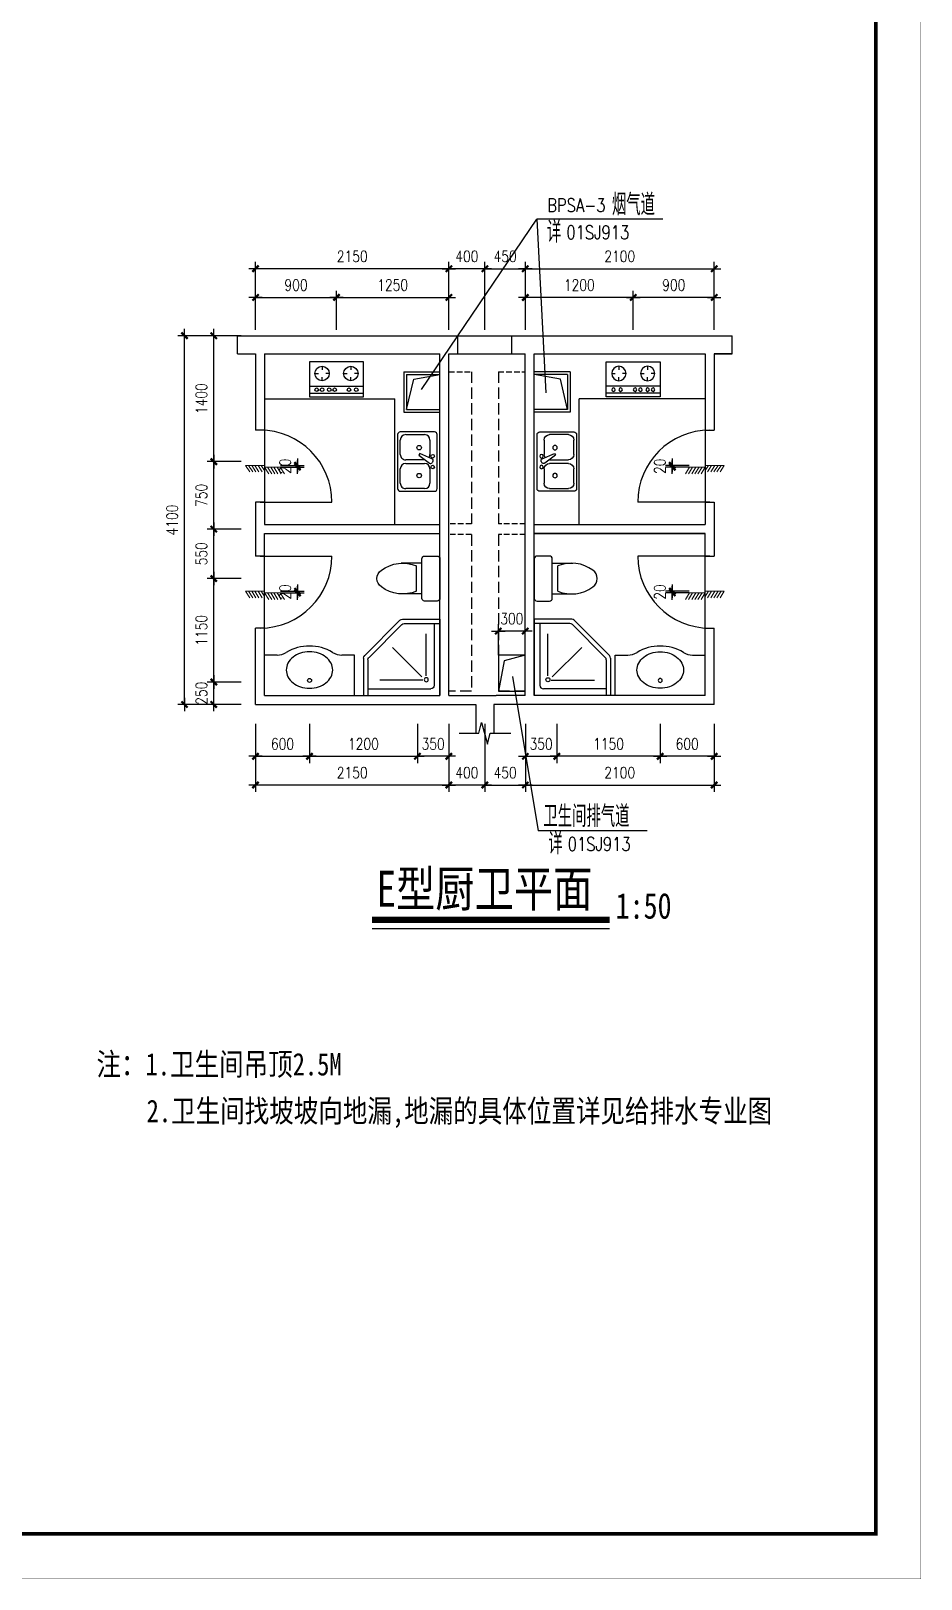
# Model space of a CAD drawing. Extents: x -357449 to -117302, y 127569 to 244935.
# Drawn here: x -258335 to -238541, y 160776 to 195196 of the extents above; entities that cross this region are included whole.
import ezdxf
from ezdxf.enums import TextEntityAlignment as Align

# ---------------------------------------------------------------- set-up
doc = ezdxf.new("R2010")
doc.units = 0
doc.header["$MEASUREMENT"] = 0
doc.linetypes.add('DASH', pattern=[0.35, 0.25, -0.1])
doc.layers.get('0').update_dxf_attribs({"linetype": 'CONTINUOUS'})
doc.layers.get('DEFPOINTS').update_dxf_attribs({"linetype": 'CONTINUOUS'})
for name, color, linetype in [('1', 8, 'CONTINUOUS'), ('EQUIPMENT', 3, 'CONTINUOUS'), ('FF', 3, 'CONTINUOUS'), ('FUR', 3, 'CONTINUOUS'), ('LG', 11, 'CONTINUOUS'), ('PUB_DIM', 123, 'CONTINUOUS'), ('PUB_TEXT', 7, 'CONTINUOUS'), ('WALL', 1, 'CONTINUOUS'), ('WINDOW', 4, 'CONTINUOUS'), ('WINDOWS', 4, 'CONTINUOUS'), ('剪力墙', 4, 'CONTINUOUS'), ('阳台', 4, 'CONTINUOUS')]:
    doc.layers.add(name, color=color, linetype=linetype)
doc.layers.add('AXIS', color=3, linetype='CONTINUOUS', lineweight=9)
doc.styles.add('_HZTXT', font='txt.shx', dxfattribs={"bigfont": 'fs.shx'})
doc.styles.add('DIM_FONT', font='SIMPLEX.shx', dxfattribs={"width": 0.8})
doc.styles.add('H1', font='SimSun.ttf')
doc.dimstyles.get("Standard").update_dxf_attribs({"dimtxt": 375, "dimasz": 1, "dimexe": 150, "dimexo": 0, "dimgap": 200, "dimtad": 1, "dimdec": 0, "dimzin": 0, "dimdsep": 46, "dimtxsty": 'DIM_FONT', "dimblk1": '_DIMX', "dimblk2": '_DIMX', "dimsah": 1, "dimcen": 200, "dimclrd": 256, "dimclre": 256, "dimclrt": 4, "dimadec": 0, "dimazin": 0, "dimtfac": 1, "dimtdec": 0, "dimtix": 1, "dimtmove": 2, "dimatfit": 3, "dimldrblk": '_DIMX', "dimfxl": 0, "dimtolj": 1, "dimtzin": 0, "dimarcsym": 0})

# ---------------------------------------------------------------- blocks, each defined once
blk = doc.blocks.new('_DIMX')
blk.add_line((-150, 0), (150, 0))
at = {"const_width": 50}
blk.add_lwpolyline([(-70, -70), (70, 70)], dxfattribs=at)
blk = doc.blocks.new('*D392')
at = {"linetype": 'ByBlock'}
for p, q in [((-270926, 134914), (-270926, 136423)), ((-266726, 134914), (-266726, 136423)), ((-270925, 136273), (-266727, 136273))]:
    blk.add_line(p, q, dxfattribs=at)
at = {"layer": 'DEFPOINTS', "color": 0, "linetype": 'ByBlock'}
for p in [(-266726, 136273), (-270926, 134914), (-266726, 134914)]:
    blk.add_point(p, dxfattribs=at)
at = {"linetype": 'ByBlock', "rotation": 180}
blk.add_blockref('_DIMX', (-270926, 136273), dxfattribs=at)
at = {"linetype": 'ByBlock'}
blk.add_blockref('_DIMX', (-266726, 136273), dxfattribs=at)
at = {"color": 4, "linetype": 'ByBlock', "insert": (-268826, 136548), "char_height": 250, "attachment_point": 5, "style": 'DIM_FONT'}
blk.add_mtext('\\A1;2100', dxfattribs=at)
blk = doc.blocks.new('*D393')
at = {"linetype": 'ByBlock'}
for p, q in [((-270226, 126153), (-270226, 125282)), ((-267926, 126153), (-267926, 125282)), ((-267927, 125432), (-270225, 125432))]:
    blk.add_line(p, q, dxfattribs=at)
at = {"layer": 'DEFPOINTS', "color": 0, "linetype": 'ByBlock'}
for p in [(-270226, 126153), (-267926, 126153), (-270226, 125432)]:
    blk.add_point(p, dxfattribs=at)
at = {"linetype": 'ByBlock', "rotation": 180}
blk.add_blockref('_DIMX', (-270226, 125432), dxfattribs=at)
at = {"linetype": 'ByBlock'}
blk.add_blockref('_DIMX', (-267926, 125432), dxfattribs=at)
at = {"color": 4, "linetype": 'ByBlock', "insert": (-269076, 125707), "char_height": 250, "attachment_point": 5, "style": 'DIM_FONT'}
blk.add_mtext('\\A1;1150', dxfattribs=at)
blk = doc.blocks.new('A$C571F03B5')
for p, q in [((0, 470), (0, 30)), ((170, 500), (30, 500)), ((200, 30), (200, 470)), ((200, 420), (430, 420)), ((260, 110), (260, 390)), ((30, 0), (170, 0)), ((200, 80), (430, 80))]:
    blk.add_line(p, q)
for centre, radius, start, end in [((30, 470), 30, 90, 180), ((170, 470), 30, 0, 90), ((413, 23), 398, 53.3619, 112.5495), ((590, 250), 110, 303.4509, 56.5491), ((30, 30), 30, 180, 270), ((170, 30), 30, 270, 0), ((413, 477), 398, 247.4505, 306.6381)]:
    blk.add_arc(centre, radius, start, end)
at = {"style": 'DIM_FONT', "text_generation_flag": 4, "width": 0.8, "flags": 9}
for tag in ['YSIZE', 'XSIZE']:
    blk.add_attdef(tag, (0, 250), '', height=0.5, rotation=90, dxfattribs=at)
blk = doc.blocks.new('A$C54757736')
for p, q in [((0, 410), (0, 30)), ((630, 440), (30, 440)), ((90, 360), (250, 360)), ((299, 382), (241, 246)), ((259, 236), (347, 355)), ((328, 393), (342, 385)), ((410, 360), (570, 360)), ((660, 30), (660, 410)), ((30, 90), (30, 300)), ((241, 246), (259, 236)), ((310, 299), (310, 90)), ((350, 90), (350, 300)), ((630, 300), (630, 90)), ((250, 30), (90, 30)), ((570, 30), (410, 30)), ((30, 0), (630, 0))]:
    blk.add_line(p, q)
for centre, radius in [((270, 390), 20), ((390, 390), 20), ((175, 240), 25), ((485, 240), 25)]:
    blk.add_circle(centre, radius)
for centre, radius, start, end in [((30, 410), 30, 90, 180), ((90, 300), 60, 90, 180), ((250, 300), 60, 56.607, 90), ((318, 375), 20, 60, 159.4623), ((332, 367), 20, 320.5377, 60), ((410, 300), 60, 90, 180), ((570, 300), 60, 360, 90), ((630, 410), 30, 360, 90), ((30, 30), 30, 180, 270), ((90, 90), 60, 180, 270), ((250, 90), 60, 270, 360), ((410, 90), 60, 180, 270), ((570, 90), 60, 270, 360), ((630, 30), 30, 270, 360)]:
    blk.add_arc(centre, radius, start, end)
blk = doc.blocks.new('*D394')
at = {"linetype": 'ByBlock'}
for p, q in [((-270926, 126153), (-270926, 124644)), ((-266726, 126153), (-266726, 124644)), ((-270925, 124794), (-266727, 124794))]:
    blk.add_line(p, q, dxfattribs=at)
at = {"layer": 'DEFPOINTS', "color": 0, "linetype": 'ByBlock'}
for p in [(-270926, 126153), (-266726, 126153), (-266726, 124794)]:
    blk.add_point(p, dxfattribs=at)
at = {"linetype": 'ByBlock', "rotation": 180}
blk.add_blockref('_DIMX', (-270926, 124794), dxfattribs=at)
at = {"linetype": 'ByBlock'}
blk.add_blockref('_DIMX', (-266726, 124794), dxfattribs=at)
at = {"color": 4, "linetype": 'ByBlock', "insert": (-268826, 125069), "char_height": 250, "attachment_point": 5, "style": 'DIM_FONT'}
blk.add_mtext('\\A1;2100', dxfattribs=at)
blk = doc.blocks.new('*D395')
at = {"linetype": 'ByBlock'}
for p, q in [((-275726, 126153), (-275726, 125282)), ((-273326, 126153), (-273326, 125282)), ((-275725, 125432), (-273327, 125432))]:
    blk.add_line(p, q, dxfattribs=at)
at = {"layer": 'DEFPOINTS', "color": 0, "linetype": 'ByBlock'}
for p in [(-275726, 126153), (-273326, 126153), (-273326, 125432)]:
    blk.add_point(p, dxfattribs=at)
at = {"linetype": 'ByBlock', "rotation": 180}
blk.add_blockref('_DIMX', (-275726, 125432), dxfattribs=at)
at = {"linetype": 'ByBlock'}
blk.add_blockref('_DIMX', (-273326, 125432), dxfattribs=at)
at = {"color": 4, "linetype": 'ByBlock', "insert": (-274526, 125707), "char_height": 250, "attachment_point": 5, "style": 'DIM_FONT'}
blk.add_mtext('\\A1;1200', dxfattribs=at)
blk = doc.blocks.new('*D396')
at = {"linetype": 'ByBlock'}
for p, q in [((-276926, 126153), (-276926, 125282)), ((-275726, 126153), (-275726, 125282)), ((-276925, 125432), (-275727, 125432))]:
    blk.add_line(p, q, dxfattribs=at)
at = {"layer": 'DEFPOINTS', "color": 0, "linetype": 'ByBlock'}
for p in [(-276926, 126153), (-275726, 126153), (-275726, 125432)]:
    blk.add_point(p, dxfattribs=at)
at = {"linetype": 'ByBlock', "rotation": 180}
blk.add_blockref('_DIMX', (-276926, 125432), dxfattribs=at)
at = {"linetype": 'ByBlock'}
blk.add_blockref('_DIMX', (-275726, 125432), dxfattribs=at)
at = {"color": 4, "linetype": 'ByBlock', "insert": (-276326, 125707), "char_height": 250, "attachment_point": 5, "style": 'DIM_FONT'}
blk.add_mtext('\\A1;600', dxfattribs=at)
blk = doc.blocks.new('*D397')
at = {"linetype": 'ByBlock'}
for p, q in [((-272626, 126153), (-272626, 124644)), ((-271826, 126153), (-271826, 124644)), ((-272627, 124794), (-272628, 124794)), ((-271826, 124794), (-272626, 124794)), ((-271825, 124794), (-271824, 124794))]:
    blk.add_line(p, q, dxfattribs=at)
at = {"layer": 'DEFPOINTS', "color": 0, "linetype": 'ByBlock'}
for p in [(-272626, 126153), (-271826, 126153), (-272626, 124794)]:
    blk.add_point(p, dxfattribs=at)
at = {"linetype": 'ByBlock'}
blk.add_blockref('_DIMX', (-272626, 124794), dxfattribs=at)
at = {"linetype": 'ByBlock', "rotation": 180}
blk.add_blockref('_DIMX', (-271826, 124794), dxfattribs=at)
at = {"color": 4, "linetype": 'ByBlock', "insert": (-272226, 125069), "char_height": 250, "attachment_point": 5, "style": 'DIM_FONT'}
blk.add_mtext('\\A1;400', dxfattribs=at)
blk = doc.blocks.new('*D398')
at = {"linetype": 'ByBlock'}
for p, q in [((-276926, 126153), (-276926, 124644)), ((-272626, 126153), (-272626, 124644)), ((-272627, 124794), (-276925, 124794))]:
    blk.add_line(p, q, dxfattribs=at)
at = {"layer": 'DEFPOINTS', "color": 0, "linetype": 'ByBlock'}
for p in [(-276926, 126153), (-272626, 126153), (-276926, 124794)]:
    blk.add_point(p, dxfattribs=at)
at = {"linetype": 'ByBlock', "rotation": 180}
blk.add_blockref('_DIMX', (-276926, 124794), dxfattribs=at)
at = {"linetype": 'ByBlock'}
blk.add_blockref('_DIMX', (-272626, 124794), dxfattribs=at)
at = {"color": 4, "linetype": 'ByBlock', "insert": (-274776, 125069), "char_height": 250, "attachment_point": 5, "style": 'DIM_FONT'}
blk.add_mtext('\\A1;2150', dxfattribs=at)
blk = doc.blocks.new('*D399')
at = {"linetype": 'ByBlock'}
for p, q in [((-271826, 126153), (-271826, 124644)), ((-270926, 126153), (-270926, 124644)), ((-271825, 124794), (-270927, 124794))]:
    blk.add_line(p, q, dxfattribs=at)
at = {"layer": 'DEFPOINTS', "color": 0, "linetype": 'ByBlock'}
for p in [(-271826, 126153), (-270926, 126153), (-270926, 124794)]:
    blk.add_point(p, dxfattribs=at)
at = {"linetype": 'ByBlock', "rotation": 180}
blk.add_blockref('_DIMX', (-271826, 124794), dxfattribs=at)
at = {"linetype": 'ByBlock'}
blk.add_blockref('_DIMX', (-270926, 124794), dxfattribs=at)
at = {"color": 4, "linetype": 'ByBlock', "insert": (-271376, 125069), "char_height": 250, "attachment_point": 5, "style": 'DIM_FONT'}
blk.add_mtext('\\A1;450', dxfattribs=at)
blk = doc.blocks.new('*D400')
at = {"linetype": 'ByBlock'}
for p, q in [((-276926, 134784), (-278337, 134784)), ((-278187, 126585), (-278187, 134783)), ((-276926, 126584), (-278337, 126584))]:
    blk.add_line(p, q, dxfattribs=at)
at = {"layer": 'DEFPOINTS', "color": 0, "linetype": 'ByBlock'}
for p in [(-278187, 134784), (-276926, 134784), (-276926, 126584)]:
    blk.add_point(p, dxfattribs=at)
at = {"linetype": 'ByBlock'}
for p, rotation in [((-278187, 134784), 90), ((-278187, 126584), 270)]:
    blk.add_blockref('_DIMX', p, dxfattribs=dict(at, rotation=rotation))
at = {"color": 4, "linetype": 'ByBlock', "insert": (-278462, 130684), "char_height": 250, "attachment_point": 5, "rotation": 90, "style": 'DIM_FONT'}
blk.add_mtext('\\A1;4100', dxfattribs=at)
blk = doc.blocks.new('*D401')
at = {"linetype": 'ByBlock'}
for p, q in [((-276926, 134784), (-277686, 134784)), ((-277536, 131985), (-277536, 134783)), ((-276926, 131984), (-277686, 131984))]:
    blk.add_line(p, q, dxfattribs=at)
at = {"layer": 'DEFPOINTS', "color": 0, "linetype": 'ByBlock'}
for p in [(-277536, 134784), (-276926, 134784), (-276926, 131984)]:
    blk.add_point(p, dxfattribs=at)
at = {"linetype": 'ByBlock'}
for p, rotation in [((-277536, 134784), 90), ((-277536, 131984), 270)]:
    blk.add_blockref('_DIMX', p, dxfattribs=dict(at, rotation=rotation))
at = {"color": 4, "linetype": 'ByBlock', "insert": (-277811, 133384), "char_height": 250, "attachment_point": 5, "rotation": 90, "style": 'DIM_FONT'}
blk.add_mtext('\\A1;1400', dxfattribs=at)
blk = doc.blocks.new('*D402')
at = {"linetype": 'ByBlock'}
for p, q in [((-276926, 131984), (-277686, 131984)), ((-277536, 130485), (-277536, 131983)), ((-276926, 130484), (-277686, 130484))]:
    blk.add_line(p, q, dxfattribs=at)
at = {"layer": 'DEFPOINTS', "color": 0, "linetype": 'ByBlock'}
for p in [(-277536, 131984), (-276926, 131984), (-276926, 130484)]:
    blk.add_point(p, dxfattribs=at)
at = {"linetype": 'ByBlock'}
for p, rotation in [((-277536, 131984), 90), ((-277536, 130484), 270)]:
    blk.add_blockref('_DIMX', p, dxfattribs=dict(at, rotation=rotation))
at = {"color": 4, "linetype": 'ByBlock', "insert": (-277811, 131234), "char_height": 250, "attachment_point": 5, "rotation": 90, "style": 'DIM_FONT'}
blk.add_mtext('\\A1;750', dxfattribs=at)
blk = doc.blocks.new('*D403')
at = {"linetype": 'ByBlock'}
for p, q in [((-276926, 129384), (-277686, 129384)), ((-277536, 127085), (-277536, 129383)), ((-276926, 127084), (-277686, 127084))]:
    blk.add_line(p, q, dxfattribs=at)
at = {"layer": 'DEFPOINTS', "color": 0, "linetype": 'ByBlock'}
for p in [(-277536, 129384), (-276926, 129384), (-276926, 127084)]:
    blk.add_point(p, dxfattribs=at)
at = {"linetype": 'ByBlock'}
for p, rotation in [((-277536, 129384), 90), ((-277536, 127084), 270)]:
    blk.add_blockref('_DIMX', p, dxfattribs=dict(at, rotation=rotation))
at = {"color": 4, "linetype": 'ByBlock', "insert": (-277811, 128234), "char_height": 250, "attachment_point": 5, "rotation": 90, "style": 'DIM_FONT'}
blk.add_mtext('\\A1;1150', dxfattribs=at)
blk = doc.blocks.new('*D404')
at = {"linetype": 'ByBlock'}
for p, q in [((-276926, 130484), (-277686, 130484)), ((-277536, 129385), (-277536, 130483)), ((-276926, 129384), (-277686, 129384))]:
    blk.add_line(p, q, dxfattribs=at)
at = {"layer": 'DEFPOINTS', "color": 0, "linetype": 'ByBlock'}
for p in [(-277536, 130484), (-276926, 130484), (-276926, 129384)]:
    blk.add_point(p, dxfattribs=at)
at = {"linetype": 'ByBlock'}
for p, rotation in [((-277536, 130484), 90), ((-277536, 129384), 270)]:
    blk.add_blockref('_DIMX', p, dxfattribs=dict(at, rotation=rotation))
at = {"color": 4, "linetype": 'ByBlock', "insert": (-277811, 129934), "char_height": 250, "attachment_point": 5, "rotation": 90, "style": 'DIM_FONT'}
blk.add_mtext('\\A1;550', dxfattribs=at)
blk = doc.blocks.new('A$C6F837C5C')
at = {"layer": '1'}
blk.add_lwpolyline([(259, 407, 0.078966), (157, 391, 0.088152), (76, 347, 0.105269), (19, 279, 0.121685), (0, 203, 0.121685), (19, 128, 0.105269), (76, 60, 0.088152), (157, 16, 0.078966), (259, 0, 0.078966), (360, 16, 0.088152), (441, 60, 0.105269), (498, 128, 0.121685), (517, 203, 0.121685), (498, 279, 0.105269), (441, 347, 0.088152), (360, 391, 0.078966)], format="xyb", close=True, dxfattribs=at)
blk.add_circle((259, 88), 22, dxfattribs=at)
blk = doc.blocks.new('*D405')
at = {"linetype": 'ByBlock'}
for p, q in [((-275126, 134914), (-275126, 135785)), ((-275125, 135635), (-272627, 135635)), ((-272626, 134914), (-272626, 135785))]:
    blk.add_line(p, q, dxfattribs=at)
at = {"layer": 'DEFPOINTS', "color": 0, "linetype": 'ByBlock'}
for p in [(-272626, 135635), (-275126, 134914), (-272626, 134914)]:
    blk.add_point(p, dxfattribs=at)
at = {"linetype": 'ByBlock', "rotation": 180}
blk.add_blockref('_DIMX', (-275126, 135635), dxfattribs=at)
at = {"linetype": 'ByBlock'}
blk.add_blockref('_DIMX', (-272626, 135635), dxfattribs=at)
at = {"color": 4, "linetype": 'ByBlock', "insert": (-273876, 135910), "char_height": 250, "attachment_point": 5, "style": 'DIM_FONT'}
blk.add_mtext('\\A1;1250', dxfattribs=at)
blk = doc.blocks.new('*D406')
at = {"linetype": 'ByBlock'}
for p, q in [((-276926, 134914), (-276926, 136423)), ((-272626, 134914), (-272626, 136423)), ((-272627, 136273), (-276925, 136273))]:
    blk.add_line(p, q, dxfattribs=at)
at = {"layer": 'DEFPOINTS', "color": 0, "linetype": 'ByBlock'}
for p in [(-276926, 136273), (-276926, 134914), (-272626, 134914)]:
    blk.add_point(p, dxfattribs=at)
at = {"linetype": 'ByBlock', "rotation": 180}
blk.add_blockref('_DIMX', (-276926, 136273), dxfattribs=at)
at = {"linetype": 'ByBlock'}
blk.add_blockref('_DIMX', (-272626, 136273), dxfattribs=at)
at = {"color": 4, "linetype": 'ByBlock', "insert": (-274776, 136548), "char_height": 250, "attachment_point": 5, "style": 'DIM_FONT'}
blk.add_mtext('\\A1;2150', dxfattribs=at)
blk = doc.blocks.new('*D407')
at = {"linetype": 'ByBlock'}
for p, q in [((-276926, 134914), (-276926, 135785)), ((-276925, 135635), (-275127, 135635)), ((-275126, 134914), (-275126, 135785))]:
    blk.add_line(p, q, dxfattribs=at)
at = {"layer": 'DEFPOINTS', "color": 0, "linetype": 'ByBlock'}
for p in [(-275126, 135635), (-276926, 134914), (-275126, 134914)]:
    blk.add_point(p, dxfattribs=at)
at = {"linetype": 'ByBlock', "rotation": 180}
blk.add_blockref('_DIMX', (-276926, 135635), dxfattribs=at)
at = {"linetype": 'ByBlock'}
blk.add_blockref('_DIMX', (-275126, 135635), dxfattribs=at)
at = {"color": 4, "linetype": 'ByBlock', "insert": (-276026, 135910), "char_height": 250, "attachment_point": 5, "style": 'DIM_FONT'}
blk.add_mtext('\\A1;900', dxfattribs=at)
blk = doc.blocks.new('A$C58910DAE')
for p, q in [((0, 600), (0, 0)), ((390, 600), (0, 600)), ((130, 540), (130, 500)), ((270, 0), (270, 600)), ((350, 0), (350, 600)), ((390, 0), (390, 600)), ((50, 460), (90, 460)), ((130, 380), (130, 420)), ((210, 460), (170, 460)), ((130, 220), (130, 180)), ((0, 0), (390, 0)), ((50, 140), (90, 140)), ((130, 60), (130, 100)), ((210, 140), (170, 140))]:
    blk.add_line(p, q)
for centre, radius in [((130, 460), 80), ((310, 520), 20), ((310, 440), 20), ((130, 140), 80), ((310, 280), 20), ((310, 220), 20), ((310, 140), 20), ((310, 80), 20)]:
    blk.add_circle(centre, radius)
blk = doc.blocks.new('*D408')
at = {"linetype": 'ByBlock'}
for p, q in [((-271826, 134914), (-271826, 136423)), ((-270926, 134914), (-270926, 136423)), ((-271825, 136273), (-270927, 136273))]:
    blk.add_line(p, q, dxfattribs=at)
at = {"layer": 'DEFPOINTS', "color": 0, "linetype": 'ByBlock'}
for p in [(-270926, 136273), (-271826, 134914), (-270926, 134914)]:
    blk.add_point(p, dxfattribs=at)
at = {"linetype": 'ByBlock', "rotation": 180}
blk.add_blockref('_DIMX', (-271826, 136273), dxfattribs=at)
at = {"linetype": 'ByBlock'}
blk.add_blockref('_DIMX', (-270926, 136273), dxfattribs=at)
at = {"color": 4, "linetype": 'ByBlock', "insert": (-271376, 136548), "char_height": 250, "attachment_point": 5, "style": 'DIM_FONT'}
blk.add_mtext('\\A1;450', dxfattribs=at)
blk = doc.blocks.new('*D409')
at = {"linetype": 'ByBlock'}
for p, q in [((-272626, 134914), (-272626, 136423)), ((-271826, 134914), (-271826, 136423)), ((-272627, 136273), (-272628, 136273)), ((-271826, 136273), (-272626, 136273)), ((-271825, 136273), (-271824, 136273))]:
    blk.add_line(p, q, dxfattribs=at)
at = {"layer": 'DEFPOINTS', "color": 0, "linetype": 'ByBlock'}
for p in [(-272626, 136273), (-272626, 134914), (-271826, 134914)]:
    blk.add_point(p, dxfattribs=at)
at = {"linetype": 'ByBlock'}
blk.add_blockref('_DIMX', (-272626, 136273), dxfattribs=at)
at = {"linetype": 'ByBlock', "rotation": 180}
blk.add_blockref('_DIMX', (-271826, 136273), dxfattribs=at)
at = {"color": 4, "linetype": 'ByBlock', "insert": (-272226, 136548), "char_height": 250, "attachment_point": 5, "style": 'DIM_FONT'}
blk.add_mtext('\\A1;400', dxfattribs=at)
blk = doc.blocks.new('*D410')
at = {"linetype": 'ByBlock'}
for p, q in [((-267926, 126153), (-267926, 125282)), ((-266726, 126153), (-266726, 125282)), ((-266727, 125432), (-267925, 125432))]:
    blk.add_line(p, q, dxfattribs=at)
at = {"layer": 'DEFPOINTS', "color": 0, "linetype": 'ByBlock'}
for p in [(-267926, 126153), (-266726, 126153), (-267926, 125432)]:
    blk.add_point(p, dxfattribs=at)
at = {"linetype": 'ByBlock', "rotation": 180}
blk.add_blockref('_DIMX', (-267926, 125432), dxfattribs=at)
at = {"linetype": 'ByBlock'}
blk.add_blockref('_DIMX', (-266726, 125432), dxfattribs=at)
at = {"color": 4, "linetype": 'ByBlock', "insert": (-267326, 125707), "char_height": 250, "attachment_point": 5, "style": 'DIM_FONT'}
blk.add_mtext('\\A1;600', dxfattribs=at)
blk = doc.blocks.new('*D412')
at = {"linetype": 'ByBlock'}
for p, q in [((-273326, 126153), (-273326, 125282)), ((-272626, 126153), (-272626, 125282)), ((-273327, 125432), (-273328, 125432)), ((-272626, 125432), (-273326, 125432)), ((-272625, 125432), (-272624, 125432))]:
    blk.add_line(p, q, dxfattribs=at)
at = {"layer": 'DEFPOINTS', "color": 0, "linetype": 'ByBlock'}
for p in [(-273326, 126153), (-272626, 126153), (-273326, 125432)]:
    blk.add_point(p, dxfattribs=at)
at = {"linetype": 'ByBlock'}
blk.add_blockref('_DIMX', (-273326, 125432), dxfattribs=at)
at = {"linetype": 'ByBlock', "rotation": 180}
blk.add_blockref('_DIMX', (-272626, 125432), dxfattribs=at)
at = {"color": 4, "linetype": 'ByBlock', "insert": (-272976, 125707), "char_height": 250, "attachment_point": 5, "style": 'DIM_FONT'}
blk.add_mtext('\\A1;350', dxfattribs=at)
blk = doc.blocks.new('_E1EMR')
at = {"layer": 'FF'}
for p, q in [((-1060, 0), (0, 0)), ((-1060, -520), (-1060, 0)), ((-1000, -495), (-1000, 0)), ((0, -1060), (0, 0)), ((-1000, -92), (-128, -92)), ((-236, -213), (-836, -213)), ((-78, -1000), (-78, -142)), ((-250, -260), (-658, -669)), ((-189, -274), (-189, -859)), ((-555, -1045), (-1045, -555)), ((-530, -985), (-985, -530)), ((-520, -1060), (0, -1060)), ((-495, -1000), (0, -1000))]:
    blk.add_line(p, q, dxfattribs=at)
blk.add_circle((-189, -220), 27.8, dxfattribs=at)
for centre, start, end in [((-128, -142), 360, 90), ((-1010, -520), 180, 225), ((-950, -495), 180, 225), ((-520, -1010), 225, 270), ((-495, -950), 225, 270)]:
    blk.add_arc(centre, 50, start, end, dxfattribs=at)
blk = doc.blocks.new('A$C4918622B')
at = {"layer": 'FUR', "xscale": -0.7999999998137355, "yscale": 0.8000000000465661, "zscale": 0.8}
blk.add_blockref('_E1EMR', (0, 848), dxfattribs=at)
blk = doc.blocks.new('*D415')
at = {"linetype": 'ByBlock'}
for p, q in [((-276926, 127084), (-277686, 127084)), ((-277536, 127085), (-277536, 127086)), ((-277536, 126584), (-277536, 127084)), ((-276926, 126584), (-277686, 126584)), ((-277536, 126583), (-277536, 126582))]:
    blk.add_line(p, q, dxfattribs=at)
at = {"layer": 'DEFPOINTS', "color": 0, "linetype": 'ByBlock'}
for p in [(-277536, 127084), (-276926, 127084), (-276926, 126584)]:
    blk.add_point(p, dxfattribs=at)
at = {"linetype": 'ByBlock'}
for p, rotation in [((-277536, 127084), 270), ((-277536, 126584), 90)]:
    blk.add_blockref('_DIMX', p, dxfattribs=dict(at, rotation=rotation))
at = {"color": 4, "linetype": 'ByBlock', "insert": (-277811, 126834), "char_height": 250, "attachment_point": 5, "rotation": 90, "style": 'DIM_FONT'}
blk.add_mtext('\\A1;250', dxfattribs=at)
blk = doc.blocks.new('*D418')
at = {"linetype": 'ByBlock'}
for p, q in [((-276368, 131901), (-275843, 131901)), ((-276368, 131861), (-275843, 131861)), ((-275993, 131902), (-275993, 131903)), ((-275993, 131861), (-275993, 131901)), ((-275993, 131860), (-275993, 131859))]:
    blk.add_line(p, q, dxfattribs=at)
at = {"layer": 'DEFPOINTS', "color": 0, "linetype": 'ByBlock'}
for p in [(-276368, 131901), (-276368, 131861), (-275993, 131901)]:
    blk.add_point(p, dxfattribs=at)
at = {"linetype": 'ByBlock'}
for p, rotation in [((-275993, 131901), 270), ((-275993, 131861), 90)]:
    blk.add_blockref('_DIMX', p, dxfattribs=dict(at, rotation=rotation))
at = {"color": 4, "linetype": 'ByBlock', "insert": (-276268, 131881), "char_height": 250, "attachment_point": 5, "rotation": 90, "style": 'DIM_FONT'}
blk.add_mtext('\\A1;20', dxfattribs=at)
blk = doc.blocks.new('*D419')
at = {"linetype": 'ByBlock'}
for p, q in [((-276368, 131901), (-275843, 131901)), ((-276368, 131861), (-275843, 131861)), ((-275993, 131902), (-275993, 131903)), ((-275993, 131861), (-275993, 131901)), ((-275993, 131860), (-275993, 131859))]:
    blk.add_line(p, q, dxfattribs=at)
at = {"layer": 'DEFPOINTS', "color": 0, "linetype": 'ByBlock'}
for p in [(-276368, 131901), (-276368, 131861), (-275993, 131901)]:
    blk.add_point(p, dxfattribs=at)
at = {"linetype": 'ByBlock'}
for p, rotation in [((-275993, 131901), 270), ((-275993, 131861), 90)]:
    blk.add_blockref('_DIMX', p, dxfattribs=dict(at, rotation=rotation))
at = {"color": 4, "linetype": 'ByBlock', "insert": (-276268, 131881), "char_height": 250, "attachment_point": 5, "rotation": 90, "style": 'DIM_FONT'}
blk.add_mtext('\\A1;20', dxfattribs=at)
blk = doc.blocks.new('*D420')
at = {"linetype": 'ByBlock'}
for p, q in [((-267284, 131901), (-267809, 131901)), ((-267284, 131861), (-267809, 131861)), ((-267659, 131902), (-267659, 131903)), ((-267659, 131861), (-267659, 131901)), ((-267659, 131860), (-267659, 131859))]:
    blk.add_line(p, q, dxfattribs=at)
at = {"layer": 'DEFPOINTS', "color": 0, "linetype": 'ByBlock'}
for p in [(-267659, 131901), (-267284, 131901), (-267284, 131861)]:
    blk.add_point(p, dxfattribs=at)
at = {"linetype": 'ByBlock'}
for p, rotation in [((-267659, 131901), 270), ((-267659, 131861), 90)]:
    blk.add_blockref('_DIMX', p, dxfattribs=dict(at, rotation=rotation))
at = {"color": 4, "linetype": 'ByBlock', "insert": (-267934, 131881), "char_height": 250, "attachment_point": 5, "rotation": 90, "style": 'DIM_FONT'}
blk.add_mtext('\\A1;20', dxfattribs=at)
blk = doc.blocks.new('*D421')
at = {"linetype": 'ByBlock'}
for p, q in [((-267284, 129104), (-267809, 129104)), ((-267659, 129105), (-267659, 129106)), ((-267659, 129064), (-267659, 129104)), ((-267284, 129064), (-267809, 129064)), ((-267659, 129063), (-267659, 129062))]:
    blk.add_line(p, q, dxfattribs=at)
at = {"layer": 'DEFPOINTS', "color": 0, "linetype": 'ByBlock'}
for p in [(-267659, 129104), (-267284, 129104), (-267284, 129064)]:
    blk.add_point(p, dxfattribs=at)
at = {"linetype": 'ByBlock'}
for p, rotation in [((-267659, 129104), 270), ((-267659, 129064), 90)]:
    blk.add_blockref('_DIMX', p, dxfattribs=dict(at, rotation=rotation))
at = {"color": 4, "linetype": 'ByBlock', "insert": (-267934, 129084), "char_height": 250, "attachment_point": 5, "rotation": 90, "style": 'DIM_FONT'}
blk.add_mtext('\\A1;20', dxfattribs=at)
blk = doc.blocks.new('*D424')
at = {"linetype": 'ByBlock'}
for p, q in [((-271026, 126153), (-271026, 125282)), ((-270326, 126153), (-270326, 125282)), ((-271027, 125432), (-271028, 125432)), ((-271026, 125432), (-270326, 125432)), ((-270325, 125432), (-270324, 125432))]:
    blk.add_line(p, q, dxfattribs=at)
at = {"layer": 'DEFPOINTS', "color": 0, "linetype": 'ByBlock'}
for p in [(-271026, 126153), (-270326, 126153), (-270326, 125432)]:
    blk.add_point(p, dxfattribs=at)
at = {"linetype": 'ByBlock'}
blk.add_blockref('_DIMX', (-271026, 125432), dxfattribs=at)
at = {"linetype": 'ByBlock', "rotation": 180}
blk.add_blockref('_DIMX', (-270326, 125432), dxfattribs=at)
at = {"color": 4, "linetype": 'ByBlock', "insert": (-270676, 125707), "char_height": 250, "attachment_point": 5, "style": 'DIM_FONT'}
blk.add_mtext('\\A1;350', dxfattribs=at)
blk = doc.blocks.new('*D426')
at = {"linetype": 'ByBlock'}
for p, q in [((-270926, 134914), (-270926, 135785)), ((-268527, 135635), (-270925, 135635)), ((-268526, 134914), (-268526, 135785))]:
    blk.add_line(p, q, dxfattribs=at)
at = {"layer": 'DEFPOINTS', "color": 0, "linetype": 'ByBlock'}
for p in [(-270926, 135635), (-270926, 134914), (-268526, 134914)]:
    blk.add_point(p, dxfattribs=at)
at = {"linetype": 'ByBlock', "rotation": 180}
blk.add_blockref('_DIMX', (-270926, 135635), dxfattribs=at)
at = {"linetype": 'ByBlock'}
blk.add_blockref('_DIMX', (-268526, 135635), dxfattribs=at)
at = {"color": 4, "linetype": 'ByBlock', "insert": (-269726, 135910), "char_height": 250, "attachment_point": 5, "style": 'DIM_FONT'}
blk.add_mtext('\\A1;1200', dxfattribs=at)
blk = doc.blocks.new('*D427')
at = {"linetype": 'ByBlock'}
for p, q in [((-268526, 134914), (-268526, 135785)), ((-266727, 135635), (-268525, 135635)), ((-266726, 134914), (-266726, 135785))]:
    blk.add_line(p, q, dxfattribs=at)
at = {"layer": 'DEFPOINTS', "color": 0, "linetype": 'ByBlock'}
for p in [(-268526, 135635), (-268526, 134914), (-266726, 134914)]:
    blk.add_point(p, dxfattribs=at)
at = {"linetype": 'ByBlock', "rotation": 180}
blk.add_blockref('_DIMX', (-268526, 135635), dxfattribs=at)
at = {"linetype": 'ByBlock'}
blk.add_blockref('_DIMX', (-266726, 135635), dxfattribs=at)
at = {"color": 4, "linetype": 'ByBlock', "insert": (-267626, 135910), "char_height": 250, "attachment_point": 5, "style": 'DIM_FONT'}
blk.add_mtext('\\A1;900', dxfattribs=at)
blk = doc.blocks.new('*D1339')
at = {"linetype": 'ByBlock'}
for p, q in [((-247942, 181853), (-247943, 181853)), ((-247941, 181320), (-247941, 182003)), ((-247341, 181853), (-247941, 181853)), ((-247341, 181320), (-247341, 182003)), ((-247340, 181853), (-247339, 181853))]:
    blk.add_line(p, q, dxfattribs=at)
at = {"layer": 'DEFPOINTS', "color": 0, "linetype": 'ByBlock'}
for p in [(-247941, 181853), (-247941, 181320), (-247341, 181320)]:
    blk.add_point(p, dxfattribs=at)
at = {"linetype": 'ByBlock'}
blk.add_blockref('_DIMX', (-247941, 181853), dxfattribs=at)
at = {"linetype": 'ByBlock', "rotation": 180}
blk.add_blockref('_DIMX', (-247341, 181853), dxfattribs=at)
at = {"color": 4, "linetype": 'ByBlock', "insert": (-247641, 182128), "char_height": 250, "attachment_point": 5, "style": 'DIM_FONT'}
blk.add_mtext('\\A1;300', dxfattribs=at)

msp = doc.modelspace()

# ---------------------------------------------------------------- linework, layer by layer
for points, const_width in [([(-238544.99, 160779.75), (-357444.99, 160779.75), (-357444.99, 244879.75), (-238544.99, 244879.75)], 8), ([(-239544.99, 243879.75), (-239544.99, 161779.75), (-354944.99, 161779.75), (-354944.99, 243879.75)], 80)]:
    msp.add_lwpolyline(points, close=True, dxfattribs=dict(const_width=const_width))
at = {"layer": '1'}
for p, q in [((-248840.79, 188019.75), (-248840.79, 188419.75)), ((-247640.79, 188019.75), (-247640.79, 188419.75)), ((-250040.79, 187619.75), (-250040.79, 187619.75)), ((-250040.79, 187619.75), (-250040.79, 186719.75)), ((-250040.79, 187619.75), (-249240.79, 187619.75)), ((-246340.79, 187619.75), (-247140.79, 187619.75)), ((-246340.79, 187619.75), (-246340.79, 186719.75)), ((-249980.79, 187559.75), (-249980.79, 186779.75)), ((-249980.79, 187559.75), (-249240.79, 187559.75)), ((-249980.79, 186779.75), (-249820.67, 187450.87)), ((-249820.67, 187450.87), (-249240.79, 187559.75)), ((-246400.79, 187559.75), (-247140.79, 187559.75)), ((-246560.91, 187450.87), (-247140.79, 187559.75)), ((-246400.79, 186779.75), (-246560.91, 187450.87)), ((-246400.79, 187559.75), (-246400.79, 186779.75)), ((-253140.79, 187019.75), (-250240.79, 187019.75)), ((-250240.79, 184219.75), (-250240.79, 187019.75)), ((-246140.79, 184219.75), (-246140.79, 187019.75)), ((-243340.79, 187019.75), (-246140.79, 187019.75)), ((-250040.79, 186719.75), (-249240.79, 186719.75)), ((-249980.79, 186779.75), (-249240.79, 186779.75)), ((-246400.79, 186779.75), (-247140.79, 186779.75)), ((-246340.79, 186719.75), (-247140.79, 186719.75)), ((-252861.9, 181319.75), (-253140.79, 181319.75)), ((-251140.79, 181319.75), (-251419.68, 181319.75)), ((-251140.79, 180419.75), (-251140.79, 181319.75)), ((-245340.79, 181319.75), (-245061.9, 181319.75)), ((-245340.79, 180419.75), (-245340.79, 181319.75)), ((-243619.68, 181319.75), (-243340.79, 181319.75))]:
    msp.add_line(p, q, dxfattribs=at)
for centre, radius, start, end in [((-252140.79, 180519.75), 1000, 58.997281, 121.002719), ((-244340.79, 180519.75), 1000, 58.997281, 121.002719), ((-252861.9, 181719.75), 400, 270, 301.002719), ((-251419.68, 181719.75), 400, 238.997281, 270), ((-245061.9, 181719.75), 400, 270, 301.002719), ((-243619.68, 181719.75), 400, 238.997281, 270)]:
    msp.add_arc(centre, radius, start, end, dxfattribs=at)
at = {"layer": 'AXIS'}
for p, q in [((-253563.51, 185537.45), (-253140.79, 185537.45)), ((-253563.51, 185537.45), (-253470.87, 185390.98)), ((-253494.85, 185537.45), (-253402.21, 185390.98)), ((-253426.19, 185537.45), (-253333.55, 185390.98)), ((-253357.53, 185537.45), (-253264.89, 185390.98)), ((-253283.49, 185537.45), (-253190.85, 185390.98)), ((-253214.83, 185537.45), (-253140.79, 185420.39)), ((-243266.75, 185537.45), (-243340.79, 185420.39)), ((-242918.07, 185537.45), (-243340.79, 185537.45)), ((-243198.09, 185537.45), (-243290.73, 185390.98)), ((-243124.05, 185537.45), (-243216.69, 185390.98)), ((-243055.39, 185537.45), (-243148.03, 185390.98)), ((-242986.73, 185537.45), (-243079.37, 185390.98)), ((-242918.07, 185537.45), (-243010.72, 185390.98)), ((-253140.79, 185497.45), (-253048.15, 185350.98)), ((-253140.79, 185497.45), (-252718.07, 185497.45)), ((-253072.13, 185497.45), (-252979.49, 185350.98)), ((-253003.47, 185497.45), (-252910.83, 185350.98)), ((-252934.81, 185497.45), (-252842.17, 185350.98)), ((-252860.77, 185497.45), (-252768.13, 185350.98)), ((-252792.11, 185497.45), (-252699.47, 185350.98)), ((-243689.47, 185497.45), (-243782.11, 185350.98)), ((-243340.79, 185497.45), (-243763.51, 185497.45)), ((-243620.81, 185497.45), (-243713.46, 185350.98)), ((-243546.77, 185497.45), (-243639.41, 185350.98)), ((-243478.11, 185497.45), (-243570.75, 185350.98)), ((-243409.45, 185497.45), (-243502.1, 185350.98)), ((-243340.79, 185497.45), (-243433.44, 185350.98)), ((-253563.51, 182740.58), (-253140.79, 182740.58)), ((-253563.51, 182740.58), (-253470.87, 182594.1)), ((-253494.85, 182740.58), (-253402.21, 182594.1)), ((-253426.19, 182740.58), (-253333.55, 182594.1)), ((-253357.53, 182740.58), (-253264.89, 182594.1)), ((-253283.49, 182740.58), (-253190.85, 182594.1)), ((-253214.83, 182740.58), (-253140.79, 182623.52)), ((-253140.79, 182700.58), (-252718.07, 182700.58)), ((-253140.79, 182700.58), (-253048.15, 182554.1)), ((-253072.13, 182700.58), (-252979.49, 182554.1)), ((-253003.47, 182700.58), (-252910.83, 182554.1)), ((-252934.81, 182700.58), (-252842.17, 182554.1)), ((-252860.77, 182700.58), (-252768.13, 182554.1)), ((-252792.11, 182700.58), (-252699.47, 182554.1)), ((-243689.47, 182700.58), (-243782.11, 182554.1)), ((-243340.79, 182700.58), (-243763.51, 182700.58)), ((-243620.81, 182700.58), (-243713.46, 182554.1)), ((-243546.77, 182700.58), (-243639.41, 182554.1)), ((-243478.11, 182700.58), (-243570.75, 182554.1)), ((-243409.45, 182700.58), (-243502.1, 182554.1)), ((-243340.79, 182700.58), (-243433.44, 182554.1)), ((-242918.07, 182740.58), (-243340.79, 182740.58)), ((-243266.75, 182740.58), (-243340.79, 182623.52)), ((-243198.09, 182740.58), (-243290.73, 182594.1)), ((-243124.05, 182740.58), (-243216.69, 182594.1)), ((-243055.39, 182740.58), (-243148.03, 182594.1)), ((-242986.73, 182740.58), (-243079.37, 182594.1)), ((-242918.07, 182740.58), (-243010.72, 182594.1))]:
    msp.add_line(p, q, dxfattribs=at)
at = {"layer": 'LG'}
msp.add_lwpolyline([(-248811.72, 179579.71), (-248377.86, 179579.71), (-248313.55, 179819.71), (-248184.94, 179339.71), (-248120.63, 179579.71), (-247666.24, 179579.71)], dxfattribs=at)
at = {"layer": 'PUB_DIM', "linetype": 'Continuous'}
for p, q in [((-249652.02, 187226.48), (-247087.82, 191009.11)), ((-244281.3, 191009.11), (-247087.82, 191009.11)), ((-247087.82, 191009.11), (-246885.36, 187146.93)), ((-247626.53, 180846.3), (-247057.3, 177408.7)), ((-244627.88, 177408.7), (-247057.3, 177408.7))]:
    msp.add_line(p, q, dxfattribs=at)
at = {"layer": 'WALL'}
for p, q in [((-253740.79, 188419.75), (-242740.79, 188419.75)), ((-253740.79, 188019.75), (-253740.79, 188419.75)), ((-242740.79, 188019.75), (-242740.79, 188419.75)), ((-253740.79, 188019.75), (-253340.79, 188019.75)), ((-253340.79, 188019.75), (-253340.79, 186319.75)), ((-253140.79, 188019.75), (-249240.79, 188019.75)), ((-253140.79, 188019.75), (-253140.79, 186319.75)), ((-249240.79, 180419.75), (-249240.79, 188019.75)), ((-249040.79, 180419.75), (-249040.79, 188019.75)), ((-249040.79, 188019.75), (-247340.79, 188019.75)), ((-247340.79, 180419.75), (-247340.79, 188019.75)), ((-247140.79, 188019.75), (-243340.79, 188019.75)), ((-247140.79, 180419.75), (-247140.79, 188019.75)), ((-243340.79, 188019.75), (-243340.79, 186319.75)), ((-243140.79, 188019.75), (-243140.79, 186319.75)), ((-242740.79, 188019.75), (-243140.79, 188019.75)), ((-243140.79, 188019.75), (-242740.79, 188019.75)), ((-253140.79, 186319.75), (-253340.79, 186319.75)), ((-243340.79, 186319.75), (-243140.79, 186319.75)), ((-253140.79, 184719.75), (-253340.79, 184719.75)), ((-253340.79, 184719.75), (-253340.79, 183519.75)), ((-253140.79, 184719.75), (-253140.79, 184219.75)), ((-243340.79, 184719.75), (-243140.79, 184719.75)), ((-243340.79, 184719.75), (-243340.79, 184219.75)), ((-243140.79, 184719.75), (-243140.79, 183519.75)), ((-253140.79, 184219.75), (-249240.79, 184219.75)), ((-247140.79, 184219.75), (-243340.79, 184219.75)), ((-253140.79, 184019.75), (-249240.79, 184019.75)), ((-253140.79, 183519.75), (-253140.79, 184019.75)), ((-247140.79, 184019.75), (-243340.79, 184019.75)), ((-243340.79, 184019.75), (-247140.79, 184019.75)), ((-243340.79, 183519.75), (-243340.79, 184019.75)), ((-253140.79, 183519.75), (-253340.79, 183519.75)), ((-243340.79, 183519.75), (-243140.79, 183519.75)), ((-253140.79, 181919.75), (-253340.79, 181919.75)), ((-253340.79, 180219.75), (-253340.79, 181919.75)), ((-253140.79, 180419.75), (-253140.79, 181919.75)), ((-243340.79, 181919.75), (-243140.79, 181919.75)), ((-243340.79, 180419.75), (-243340.79, 181919.75)), ((-243140.79, 180219.75), (-243140.79, 181919.75)), ((-253140.79, 180419.75), (-249240.79, 180419.75)), ((-249040.79, 180419.75), (-247990.79, 180419.75)), ((-247340.79, 180419.75), (-247990.79, 180419.75)), ((-243340.79, 180419.75), (-247140.79, 180419.75)), ((-253340.79, 180219.75), (-248440.79, 180219.75)), ((-248440.79, 180219.75), (-248440.79, 179579.71)), ((-243140.79, 180219.75), (-248040.79, 180219.75)), ((-248040.79, 180219.75), (-248040.79, 179579.71))]:
    msp.add_line(p, q, dxfattribs=at)
at = {"layer": 'WINDOWS'}
for p, q in [((-253140.79, 186319.75), (-253140.79, 184719.75)), ((-243340.79, 186319.75), (-243340.79, 184719.75)), ((-253240.79, 184719.75), (-251640.79, 184719.75)), ((-243240.79, 184719.75), (-244840.79, 184719.75)), ((-253240.79, 183519.75), (-251640.79, 183519.75)), ((-253140.79, 181919.75), (-253140.79, 183519.75)), ((-243240.79, 183519.75), (-244840.79, 183519.75)), ((-243340.79, 181919.75), (-243340.79, 183519.75)), ((-247814.59, 181188.32), (-247940.79, 180519.75)), ((-247340.79, 181319.75), (-247814.59, 181188.32))]:
    msp.add_line(p, q, dxfattribs=at)
msp.add_lwpolyline([(-247940.79, 180519.75), (-247340.79, 180519.75), (-247340.79, 181319.75), (-247940.79, 181319.75)], close=True, dxfattribs=at)
for centre, start, end in [((-253240.79, 184719.75), 0, 90), ((-243240.79, 184719.75), 90, 180), ((-253240.79, 183519.75), 270, 0), ((-243240.79, 183519.75), 180, 270)]:
    msp.add_arc(centre, 1600, start, end, dxfattribs=at)
at = {"layer": '剪力墙'}
msp.add_line((-250748.18, 175242.17), (-245470.48, 175242.17), dxfattribs=at)
at = {"layer": '剪力墙', "const_width": 137.14}
msp.add_lwpolyline([(-250748.18, 175432.49), (-245464.06, 175432.49)], dxfattribs=at)
at = {"layer": '阳台', "color": 8, "linetype": 'DASH', "ltscale": 500}
for p, q in [((-249040.79, 187619.75), (-248540.79, 187619.75)), ((-247940.79, 187619.75), (-247340.79, 187619.75)), ((-248540.79, 184239.75), (-249040.79, 184239.75)), ((-247340.79, 184239.75), (-247940.79, 184239.75)), ((-248540.79, 183999.75), (-249040.79, 183999.75)), ((-247340.79, 183999.75), (-247940.79, 183999.75))]:
    msp.add_line(p, q, dxfattribs=at)
at = {"layer": '阳台', "color": 8, "linetype": 'DASH', "ltscale": 1000}
for p, q in [((-248540.79, 187619.75), (-248540.79, 184239.75)), ((-247940.79, 187619.75), (-247940.79, 184239.75)), ((-248540.79, 183999.75), (-248540.79, 180519.75)), ((-247940.79, 183999.75), (-247940.79, 180519.75)), ((-248540.79, 180519.75), (-249040.79, 180519.75)), ((-247340.79, 180519.75), (-247940.79, 180519.75))]:
    msp.add_line(p, q, dxfattribs=at)

# ---------------------------------------------------------------- block references
at = {"layer": '1', "yscale": 2, "zscale": 2}
for name, p, xscale, rotation in [('A$C58910DAE', (-252140.79, 187838.94), 2, 270), ('A$C58910DAE', (-244340.79, 187838.94), -2, 90), ('A$C54757736', (-250180.79, 186279.76), 2, 270), ('A$C54757736', (-246200.79, 186279.76), -2, 90)]:
    msp.add_blockref(name, p, dxfattribs=dict(at, xscale=xscale, rotation=rotation))
for name, p, xscale in [('A$C571F03B5', (-249240.79, 182519.75), -2), ('A$C571F03B5', (-247140.79, 182519.75), 2), ('A$C6F837C5C', (-252657.79, 180579.75), 2), ('A$C6F837C5C', (-243823.79, 180579.75), -2)]:
    msp.add_blockref(name, p, dxfattribs=dict(at, xscale=xscale))
at = {"layer": 'WINDOW', "yscale": 2, "zscale": 2, "rotation": 180}
for p, xscale in [((-249240.79, 182115.75), 2), ((-247140.79, 182115.75), -2)]:
    msp.add_blockref('A$C4918622B', p, dxfattribs=dict(at, xscale=xscale))

# ---------------------------------------------------------------- texts
at = {"layer": 'EQUIPMENT', "style": 'H1', "width": 0.8}
for s, height, p in [('E型厨卫平面', 800, (-250650.83, 175723.66)), ('1:50', 571.429, (-245332.37, 175458.53)), ('注：1.卫生间吊顶2.5M', 500, (-256877.46, 171972.62)), ('2.卫生间找坡坡向地漏,地漏的具体位置详见给排水专业图', 500, (-255762.46, 170933.52))]:
    msp.add_text(s, height=height, dxfattribs=at).set_placement(p)
at = {"layer": 'PUB_DIM', "style": 'DIM_FONT', "width": 0.8}
for s, p in [('BPSA-3', (-246206.33, 191321.59)), ('01SJ913', (-245729.22, 190717.89)), ('01SJ913', (-245698.7, 177117.49))]:
    msp.add_text(s, height=300, dxfattribs=at).set_placement(p, align=Align.MIDDLE)
at = {"layer": 'PUB_TEXT', "style": '_HZTXT', "width": 0.7}
for s, p in [('烟气道', (-245415.3, 191095.92)), ('详', (-246860.87, 190490.86)), ('卫生间排气道', (-246939.92, 177495.51)), ('详', (-246830.35, 176890.46))]:
    msp.add_text(s, height=480, dxfattribs=at).set_placement(p)

# ---------------------------------------------------------------- dimensions: what is measured, and where the dimension line sits
at = {"layer": 'WINDOWS'}
for base, p1, p2, angle, picture, middle, set_off in [((-253340.79, 189909.04), (-249040.79, 188549.86), (-253340.79, 188549.86), 180, '*D406', (-251190.79, 190184.04), (23585.45, 53636.16)), ((-249040.79, 189909.04), (-248240.79, 188549.86), (-249040.79, 188549.86), 180, '*D409', (-248640.79, 190184.04), (23585.45, 53636.16)), ((-247340.79, 189909.04), (-248240.79, 188549.86), (-247340.79, 188549.86), 180, '*D408', (-247790.79, 190184.04), (23585.45, 53636.16)), ((-243140.79, 189909.04), (-247340.79, 188549.86), (-243140.79, 188549.86), 180, '*D392', (-245240.79, 190184.04), (23585.45, 53636.16)), ((-251540.79, 189271.03), (-253340.79, 188549.86), (-251540.79, 188549.86), 180, '*D407', (-252440.79, 189546.03), (23585.45, 53636.16)), ((-249040.79, 189271.03), (-251540.79, 188549.86), (-249040.79, 188549.86), 180, '*D405', (-250290.79, 189546.03), (23585.45, 53636.16)), ((-247340.79, 189271.03), (-244940.79, 188549.86), (-247340.79, 188549.86), 180, '*D426', (-246140.79, 189546.03), (23585.45, 53636.16)), ((-244940.79, 189271.03), (-243140.79, 188549.86), (-244940.79, 188549.86), 180, '*D427', (-244040.79, 189546.03), (23585.45, 53636.16)), ((-254920.92, 188419.75), (-253659.79, 180219.75), (-253659.79, 188419.75), 90, '*D400', (-255195.92, 184319.75), (23266.45, 53636.16)), ((-254269.79, 188419.75), (-253659.79, 185619.71), (-253659.79, 188419.75), 90, '*D401', (-254544.79, 187019.73), (23266.45, 53636.16)), ((-254269.79, 185619.71), (-253659.79, 184119.75), (-253659.79, 185619.71), 90, '*D402', (-254544.79, 184869.73), (23266.45, 53636.16)), ((-252407.65, 185537.45), (-252782.89, 185497.45), (-252782.89, 185537.45), 270, '*D418', (-252682.65, 185517.45), (23585.45, 53636.16)), ((-244073.93, 185537.45), (-243698.69, 185497.45), (-243698.69, 185537.45), 90, '*D420', (-244348.93, 185517.45), (23585.45, 53636.16)), ((-254269.79, 184119.75), (-253659.79, 183019.75), (-253659.79, 184119.75), 90, '*D404', (-254544.79, 183569.75), (23266.45, 53636.16)), ((-254269.79, 183019.75), (-253659.79, 180719.75), (-253659.79, 183019.75), 90, '*D403', (-254544.79, 181869.75), (23266.45, 53636.16)), ((-252407.65, 182740.58), (-252782.89, 182700.58), (-252782.89, 182740.58), 270, '*D419', (-252682.65, 182720.58), (23585.45, 50839.29)), ((-244073.93, 182740.58), (-243698.69, 182700.58), (-243698.69, 182740.58), 90, '*D421', (-244348.93, 182720.58), (23585.45, 53636.16)), ((-254269.79, 180719.75), (-253659.79, 180219.75), (-253659.79, 180719.75), 90, '*D415', (-254544.79, 180469.75), (23266.45, 53636.16))]:
    dim = msp.add_linear_dim(base=base, p1=p1, p2=p2, angle=angle, dimstyle='Standard', override={"dimtxt": 250, "dimgap": 150, "dimlfac": 0.5, "dimblk": '_DIMX'}, dxfattribs=at)
    dim.commit()
    dim.dimension.update_dxf_attribs({"geometry": picture, "text_midpoint": middle, "insert": set_off})
dim = msp.add_linear_dim(base=(-247940.79, 181852.69), p1=(-247340.79, 181319.75), p2=(-247940.79, 181319.75), dimstyle='Standard', override={"dimtxt": 250, "dimgap": 150, "dimlfac": 0.5, "dimblk": '_DIMX'}, dxfattribs=at)
dim.commit()
dim.dimension.update_dxf_attribs({"geometry": '*D1339', "text_midpoint": (-247640.79, 182127.69)})
for base, p1, p2, picture, middle, set_off in [((-252140.79, 179068.48), (-253340.79, 179789.65), (-252140.79, 179789.65), '*D396', (-252740.79, 179343.48), (23585.45, 53636.16)), ((-253340.79, 178430.47), (-249040.79, 179789.65), (-253340.79, 179789.65), '*D398', (-251190.79, 178705.47), (23585.45, 53636.16)), ((-249740.79, 179068.48), (-252140.79, 179789.65), (-249740.79, 179789.65), '*D395', (-250940.79, 179343.48), (23585.45, 53636.16)), ((-249740.79, 179068.48), (-249040.79, 179789.65), (-249740.79, 179789.65), '*D412', (-249390.79, 179343.48), (23585.45, 53636.16)), ((-249040.79, 178430.47), (-248240.79, 179789.65), (-249040.79, 179789.65), '*D397', (-248640.79, 178705.47), (23585.45, 53636.16)), ((-247340.79, 178430.47), (-248240.79, 179789.65), (-247340.79, 179789.65), '*D399', (-247790.79, 178705.47), (23585.45, 53636.16)), ((-243140.79, 178430.47), (-247340.79, 179789.65), (-243140.79, 179789.65), '*D394', (-245240.79, 178705.47), (23585.45, 53636.16)), ((-246640.79, 179068.48), (-247340.79, 179789.65), (-246640.79, 179789.65), '*D424', (-246990.79, 179343.48), (23685.45, 53636.16)), ((-246640.79, 179068.48), (-244340.79, 179789.65), (-246640.79, 179789.65), '*D393', (-245490.79, 179343.48), (23585.45, 53636.16)), ((-244340.79, 179068.48), (-243140.79, 179789.65), (-244340.79, 179789.65), '*D410', (-243740.79, 179343.48), (23585.45, 53636.16))]:
    dim = msp.add_linear_dim(base=base, p1=p1, p2=p2, dimstyle='Standard', override={"dimtxt": 250, "dimgap": 150, "dimlfac": 0.5, "dimblk": '_DIMX'}, dxfattribs=at)
    dim.commit()
    dim.dimension.update_dxf_attribs({"geometry": picture, "text_midpoint": middle, "insert": set_off})

doc.saveas('drawing.dxf')
